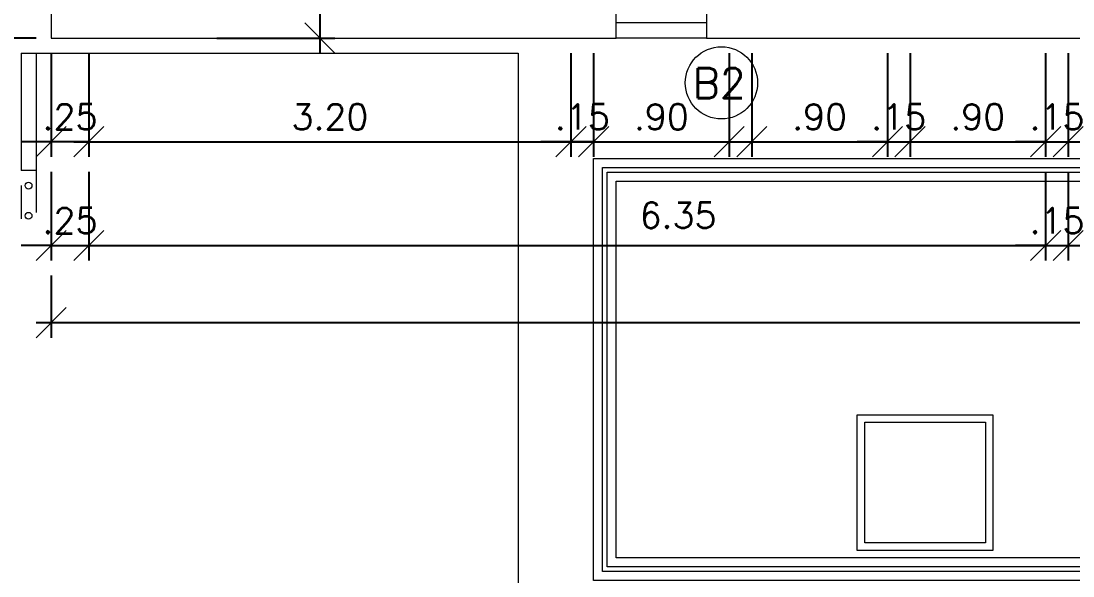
# Model space of a CAD drawing. Header units: millimetres. Extents: x 521 to 1055, y 261 to 520.
# Drawn here: x 530.86 to 537.85, y 283.39 to 287.08 of the extents above; entities that cross this region are included whole.
import ezdxf

# ---------------------------------------------------------------- set-up
doc = ezdxf.new("R2010")
doc.units = ezdxf.units.MM
doc.linetypes.add('CONTINU', pattern=[0])
doc.layers.add('0.1', color=8, linetype='Continuous', lineweight=13)
doc.styles.add('ROMANS', font='romans')
doc.styles.get("Standard").update_dxf_attribs({"font": 'romans.shx'})
doc.dimstyles.new('Fares Eng - 50', dxfattribs={"dimscale": 2, "dimtxt": 0.085, "dimasz": 0.1, "dimexe": 0.05, "dimexo": 0.05, "dimgap": 0.04, "dimtad": 1, "dimzin": 4, "dimdsep": 46, "dimtxsty": 'ROMANS', "dimblk1": 'OBLIQUE', "dimblk2": 'OBLIQUE', "dimsah": 1, "dimcen": 0.05, "dimdle": 0.05, "dimclrd": 8, "dimclre": 8, "dimclrt": 8, "dimaunit": 1, "dimadec": 0, "dimazin": 0, "dimtfac": 1, "dimtix": 1, "dimtmove": 2, "dimatfit": 0, "dimldrblk": 'OPEN90', "dimfxl": 1, "dimtolj": 1, "dimtzin": 0, "dimarcsym": 0})

# ---------------------------------------------------------------- blocks, each defined once
blk = doc.blocks.new('_OBLIQUE')
at = {"color": 0, "linetype": 'ByBlock'}
blk.add_line((-0.5, -0.5), (0.5, 0.5), dxfattribs=at)
blk = doc.blocks.new('*D1510')
at = {"layer": '0.1', "color": 8, "linetype": 'CONTINU', "lineweight": -2, "transparency": 16777216}
for p, q in [((531.314, 286.8645), (531.314, 286.1768)), ((534.514, 286.8645), (534.514, 286.1768)), ((531.214, 286.2768), (534.614, 286.2768))]:
    blk.add_line(p, q, dxfattribs=at)
at = {"layer": 'DEFPOINTS', "color": 0, "linetype": 'CONTINU', "lineweight": -2, "transparency": 16777216}
for p in [(531.314, 286.9645), (534.514, 286.9645), (534.514, 286.2768)]:
    blk.add_point(p, dxfattribs=at)
at = {"layer": '0.1', "color": 8, "linetype": 'CONTINU', "lineweight": -2, "transparency": 16777216, "xscale": 0.2, "yscale": 0.2, "zscale": 0.2, "rotation": 180}
blk.add_blockref('_OBLIQUE', (531.314, 286.2768), dxfattribs=at)
at = {"layer": '0.1', "color": 8, "linetype": 'CONTINU', "lineweight": -2, "transparency": 16777216, "xscale": 0.2, "yscale": 0.2, "zscale": 0.2}
blk.add_blockref('_OBLIQUE', (534.514, 286.2768), dxfattribs=at)
at = {"layer": '0.1', "color": 8, "linetype": 'CONTINU', "transparency": 16777216, "insert": (532.914, 286.4418), "char_height": 0.17, "attachment_point": 5, "style": 'ROMANS'}
blk.add_mtext('\\A1;3.20', dxfattribs=at)
blk = doc.blocks.new('_Open90')
at = {"color": 0, "linetype": 'ByBlock', "lineweight": -2}
for p, q in [((-0.5, 0.5), (0, 0)), ((0, 0), (-1, 0)), ((0, 0), (-0.5, -0.5))]:
    blk.add_line(p, q, dxfattribs=at)
blk = doc.blocks.new('*D1511')
at = {"layer": '0.1', "color": 8, "linetype": 'CONTINU', "lineweight": -2, "transparency": 16777216}
for p, q in [((534.514, 286.8645), (534.514, 286.1768)), ((534.664, 286.8645), (534.664, 286.1768)), ((534.514, 286.2768), (534.314, 286.2768)), ((534.664, 286.2768), (534.514, 286.2768)), ((534.664, 286.2768), (534.864, 286.2768))]:
    blk.add_line(p, q, dxfattribs=at)
at = {"layer": 'DEFPOINTS', "color": 0, "linetype": 'CONTINU', "lineweight": -2, "transparency": 16777216}
for p in [(534.514, 286.9645), (534.664, 286.9645), (534.514, 286.2768)]:
    blk.add_point(p, dxfattribs=at)
at = {"layer": '0.1', "color": 8, "linetype": 'CONTINU', "lineweight": -2, "transparency": 16777216, "xscale": 0.2, "yscale": 0.2, "zscale": 0.2}
blk.add_blockref('_OBLIQUE', (534.514, 286.2768), dxfattribs=at)
at = {"layer": '0.1', "color": 8, "linetype": 'CONTINU', "lineweight": -2, "transparency": 16777216, "xscale": 0.2, "yscale": 0.2, "zscale": 0.2, "rotation": 180}
blk.add_blockref('_OBLIQUE', (534.664, 286.2768), dxfattribs=at)
at = {"layer": '0.1', "color": 8, "linetype": 'CONTINU', "transparency": 16777216, "insert": (534.589, 286.4418), "char_height": 0.17, "attachment_point": 5, "style": 'ROMANS'}
blk.add_mtext('\\A1;.15', dxfattribs=at)
blk = doc.blocks.new('*D1512')
at = {"layer": '0.1', "color": 8, "linetype": 'CONTINU', "lineweight": -2, "transparency": 16777216}
for p, q in [((531.064, 286.8645), (531.064, 286.1768)), ((531.314, 286.8645), (531.314, 286.1768)), ((531.064, 286.2768), (530.864, 286.2768)), ((531.314, 286.2768), (531.064, 286.2768)), ((531.314, 286.2768), (531.514, 286.2768))]:
    blk.add_line(p, q, dxfattribs=at)
at = {"layer": 'DEFPOINTS', "color": 0, "linetype": 'CONTINU', "lineweight": -2, "transparency": 16777216}
for p in [(531.064, 286.9645), (531.314, 286.9645), (531.064, 286.2768)]:
    blk.add_point(p, dxfattribs=at)
at = {"layer": '0.1', "color": 8, "linetype": 'CONTINU', "lineweight": -2, "transparency": 16777216, "xscale": 0.2, "yscale": 0.2, "zscale": 0.2}
blk.add_blockref('_OBLIQUE', (531.064, 286.2768), dxfattribs=at)
at = {"layer": '0.1', "color": 8, "linetype": 'CONTINU', "lineweight": -2, "transparency": 16777216, "xscale": 0.2, "yscale": 0.2, "zscale": 0.2, "rotation": 180}
blk.add_blockref('_OBLIQUE', (531.314, 286.2768), dxfattribs=at)
at = {"layer": '0.1', "color": 8, "linetype": 'CONTINU', "transparency": 16777216, "insert": (531.189, 286.4418), "char_height": 0.17, "attachment_point": 5, "style": 'ROMANS'}
blk.add_mtext('\\A1;.25', dxfattribs=at)
blk = doc.blocks.new('*D1513')
at = {"layer": '0.1', "color": 8, "linetype": 'CONTINU', "lineweight": -2, "transparency": 16777216}
for p, q in [((534.664, 286.8645), (534.664, 286.1768)), ((535.564, 286.8645), (535.564, 286.1768)), ((534.564, 286.2768), (535.664, 286.2768))]:
    blk.add_line(p, q, dxfattribs=at)
at = {"layer": 'DEFPOINTS', "color": 0, "linetype": 'CONTINU', "lineweight": -2, "transparency": 16777216}
for p in [(534.664, 286.9645), (535.564, 286.9645), (535.564, 286.2768)]:
    blk.add_point(p, dxfattribs=at)
at = {"layer": '0.1', "color": 8, "linetype": 'CONTINU', "lineweight": -2, "transparency": 16777216, "xscale": 0.2, "yscale": 0.2, "zscale": 0.2, "rotation": 180}
blk.add_blockref('_OBLIQUE', (534.664, 286.2768), dxfattribs=at)
at = {"layer": '0.1', "color": 8, "linetype": 'CONTINU', "lineweight": -2, "transparency": 16777216, "xscale": 0.2, "yscale": 0.2, "zscale": 0.2}
blk.add_blockref('_OBLIQUE', (535.564, 286.2768), dxfattribs=at)
at = {"layer": '0.1', "color": 8, "linetype": 'CONTINU', "transparency": 16777216, "insert": (535.114, 286.4418), "char_height": 0.17, "attachment_point": 5, "style": 'ROMANS'}
blk.add_mtext('\\A1;.90', dxfattribs=at)
blk = doc.blocks.new('*D1514')
at = {"layer": '0.1', "color": 8, "linetype": 'CONTINU', "lineweight": -2, "transparency": 16777216}
for p, q in [((535.714, 286.8645), (535.714, 286.1768)), ((536.614, 286.8645), (536.614, 286.1768)), ((535.614, 286.2768), (536.714, 286.2768))]:
    blk.add_line(p, q, dxfattribs=at)
at = {"layer": 'DEFPOINTS', "color": 0, "linetype": 'CONTINU', "lineweight": -2, "transparency": 16777216}
for p in [(535.714, 286.9645), (536.614, 286.9645), (536.614, 286.2768)]:
    blk.add_point(p, dxfattribs=at)
at = {"layer": '0.1', "color": 8, "linetype": 'CONTINU', "lineweight": -2, "transparency": 16777216, "xscale": 0.2, "yscale": 0.2, "zscale": 0.2, "rotation": 180}
blk.add_blockref('_OBLIQUE', (535.714, 286.2768), dxfattribs=at)
at = {"layer": '0.1', "color": 8, "linetype": 'CONTINU', "lineweight": -2, "transparency": 16777216, "xscale": 0.2, "yscale": 0.2, "zscale": 0.2}
blk.add_blockref('_OBLIQUE', (536.614, 286.2768), dxfattribs=at)
at = {"layer": '0.1', "color": 8, "linetype": 'CONTINU', "transparency": 16777216, "insert": (536.164, 286.4418), "char_height": 0.17, "attachment_point": 5, "style": 'ROMANS'}
blk.add_mtext('\\A1;.90', dxfattribs=at)
blk = doc.blocks.new('*D1515')
at = {"layer": '0.1', "color": 8, "linetype": 'CONTINU', "lineweight": -2, "transparency": 16777216}
for p, q in [((536.614, 286.8645), (536.614, 286.1768)), ((536.764, 286.8645), (536.764, 286.1768)), ((536.614, 286.2768), (536.414, 286.2768)), ((536.614, 286.2768), (536.764, 286.2768)), ((536.764, 286.2768), (536.964, 286.2768))]:
    blk.add_line(p, q, dxfattribs=at)
at = {"layer": 'DEFPOINTS', "color": 0, "linetype": 'CONTINU', "lineweight": -2, "transparency": 16777216}
for p in [(536.614, 286.9645), (536.764, 286.9645), (536.764, 286.2768)]:
    blk.add_point(p, dxfattribs=at)
at = {"layer": '0.1', "color": 8, "linetype": 'CONTINU', "lineweight": -2, "transparency": 16777216, "xscale": 0.2, "yscale": 0.2, "zscale": 0.2}
blk.add_blockref('_OBLIQUE', (536.614, 286.2768), dxfattribs=at)
at = {"layer": '0.1', "color": 8, "linetype": 'CONTINU', "lineweight": -2, "transparency": 16777216, "xscale": 0.2, "yscale": 0.2, "zscale": 0.2, "rotation": 180}
blk.add_blockref('_OBLIQUE', (536.764, 286.2768), dxfattribs=at)
at = {"layer": '0.1', "color": 8, "linetype": 'CONTINU', "transparency": 16777216, "insert": (536.689, 286.4418), "char_height": 0.17, "attachment_point": 5, "style": 'ROMANS'}
blk.add_mtext('\\A1;.15', dxfattribs=at)
blk = doc.blocks.new('*D1516')
at = {"layer": '0.1', "color": 8, "linetype": 'CONTINU', "lineweight": -2, "transparency": 16777216}
for p, q in [((536.764, 286.8645), (536.764, 286.1768)), ((537.664, 286.8645), (537.664, 286.1768)), ((536.664, 286.2768), (537.764, 286.2768))]:
    blk.add_line(p, q, dxfattribs=at)
at = {"layer": 'DEFPOINTS', "color": 0, "linetype": 'CONTINU', "lineweight": -2, "transparency": 16777216}
for p in [(536.764, 286.9645), (537.664, 286.9645), (537.664, 286.2768)]:
    blk.add_point(p, dxfattribs=at)
at = {"layer": '0.1', "color": 8, "linetype": 'CONTINU', "lineweight": -2, "transparency": 16777216, "xscale": 0.2, "yscale": 0.2, "zscale": 0.2, "rotation": 180}
blk.add_blockref('_OBLIQUE', (536.764, 286.2768), dxfattribs=at)
at = {"layer": '0.1', "color": 8, "linetype": 'CONTINU', "lineweight": -2, "transparency": 16777216, "xscale": 0.2, "yscale": 0.2, "zscale": 0.2}
blk.add_blockref('_OBLIQUE', (537.664, 286.2768), dxfattribs=at)
at = {"layer": '0.1', "color": 8, "linetype": 'CONTINU', "transparency": 16777216, "insert": (537.214, 286.4418), "char_height": 0.17, "attachment_point": 5, "style": 'ROMANS'}
blk.add_mtext('\\A1;.90', dxfattribs=at)
blk = doc.blocks.new('*D1517')
at = {"layer": '0.1', "color": 8, "linetype": 'CONTINU', "lineweight": -2, "transparency": 16777216}
for p, q in [((537.664, 286.8645), (537.664, 286.1768)), ((537.814, 286.8645), (537.814, 286.1768)), ((537.664, 286.2768), (537.464, 286.2768)), ((537.664, 286.2768), (537.814, 286.2768)), ((537.814, 286.2768), (538.014, 286.2768))]:
    blk.add_line(p, q, dxfattribs=at)
at = {"layer": 'DEFPOINTS', "color": 0, "linetype": 'CONTINU', "lineweight": -2, "transparency": 16777216}
for p in [(537.664, 286.9645), (537.814, 286.9645), (537.814, 286.2768)]:
    blk.add_point(p, dxfattribs=at)
at = {"layer": '0.1', "color": 8, "linetype": 'CONTINU', "lineweight": -2, "transparency": 16777216, "xscale": 0.2, "yscale": 0.2, "zscale": 0.2}
blk.add_blockref('_OBLIQUE', (537.664, 286.2768), dxfattribs=at)
at = {"layer": '0.1', "color": 8, "linetype": 'CONTINU', "lineweight": -2, "transparency": 16777216, "xscale": 0.2, "yscale": 0.2, "zscale": 0.2, "rotation": 180}
blk.add_blockref('_OBLIQUE', (537.814, 286.2768), dxfattribs=at)
at = {"layer": '0.1', "color": 8, "linetype": 'CONTINU', "transparency": 16777216, "insert": (537.739, 286.4418), "char_height": 0.17, "attachment_point": 5, "style": 'ROMANS'}
blk.add_mtext('\\A1;.15', dxfattribs=at)
blk = doc.blocks.new('*D1518')
at = {"layer": '0.1', "color": 8, "linetype": 'CONTINU', "lineweight": -2, "transparency": 16777216}
for p, q in [((537.814, 286.8645), (537.814, 286.1768)), ((540.314, 286.8645), (540.314, 286.1768)), ((537.714, 286.2768), (540.414, 286.2768))]:
    blk.add_line(p, q, dxfattribs=at)
at = {"layer": 'DEFPOINTS', "color": 0, "linetype": 'CONTINU', "lineweight": -2, "transparency": 16777216}
for p in [(537.814, 286.9645), (540.314, 286.9645), (540.314, 286.2768)]:
    blk.add_point(p, dxfattribs=at)
at = {"layer": '0.1', "color": 8, "linetype": 'CONTINU', "lineweight": -2, "transparency": 16777216, "xscale": 0.2, "yscale": 0.2, "zscale": 0.2, "rotation": 180}
blk.add_blockref('_OBLIQUE', (537.814, 286.2768), dxfattribs=at)
at = {"layer": '0.1', "color": 8, "linetype": 'CONTINU', "lineweight": -2, "transparency": 16777216, "xscale": 0.2, "yscale": 0.2, "zscale": 0.2}
blk.add_blockref('_OBLIQUE', (540.314, 286.2768), dxfattribs=at)
at = {"layer": '0.1', "color": 8, "linetype": 'CONTINU', "transparency": 16777216, "insert": (539.064, 286.4418), "char_height": 0.17, "attachment_point": 5, "style": 'ROMANS'}
blk.add_mtext('\\A1;2.50', dxfattribs=at)
blk = doc.blocks.new('*D1523')
at = {"layer": '0.1', "color": 8, "linetype": 'CONTINU', "lineweight": -2, "transparency": 16777216}
for p, q in [((531.314, 286.0768), (531.314, 285.488)), ((537.664, 286.0768), (537.664, 285.488)), ((531.214, 285.588), (537.764, 285.588))]:
    blk.add_line(p, q, dxfattribs=at)
at = {"layer": 'DEFPOINTS', "color": 0, "linetype": 'CONTINU', "lineweight": -2, "transparency": 16777216}
for p in [(531.314, 286.1768), (537.664, 286.1768), (537.664, 285.588)]:
    blk.add_point(p, dxfattribs=at)
at = {"layer": '0.1', "color": 8, "linetype": 'CONTINU', "lineweight": -2, "transparency": 16777216, "xscale": 0.2, "yscale": 0.2, "zscale": 0.2, "rotation": 180}
blk.add_blockref('_OBLIQUE', (531.314, 285.588), dxfattribs=at)
at = {"layer": '0.1', "color": 8, "linetype": 'CONTINU', "lineweight": -2, "transparency": 16777216, "xscale": 0.2, "yscale": 0.2, "zscale": 0.2}
blk.add_blockref('_OBLIQUE', (537.664, 285.588), dxfattribs=at)
at = {"layer": '0.1', "color": 8, "linetype": 'CONTINU', "transparency": 16777216, "insert": (535.2245, 285.788), "char_height": 0.17, "attachment_point": 5, "style": 'ROMANS'}
blk.add_mtext('\\A1;6.35', dxfattribs=at)
blk = doc.blocks.new('*D1524')
at = {"layer": '0.1', "color": 8, "linetype": 'CONTINU', "lineweight": -2, "transparency": 16777216}
for p, q in [((531.064, 286.0768), (531.064, 285.488)), ((531.314, 286.0768), (531.314, 285.488)), ((531.064, 285.588), (530.864, 285.588)), ((531.064, 285.588), (531.314, 285.588)), ((531.314, 285.588), (531.514, 285.588))]:
    blk.add_line(p, q, dxfattribs=at)
at = {"layer": 'DEFPOINTS', "color": 0, "linetype": 'CONTINU', "lineweight": -2, "transparency": 16777216}
for p in [(531.064, 286.1768), (531.314, 286.1768), (531.314, 285.588)]:
    blk.add_point(p, dxfattribs=at)
at = {"layer": '0.1', "color": 8, "linetype": 'CONTINU', "lineweight": -2, "transparency": 16777216, "xscale": 0.2, "yscale": 0.2, "zscale": 0.2}
blk.add_blockref('_OBLIQUE', (531.064, 285.588), dxfattribs=at)
at = {"layer": '0.1', "color": 8, "linetype": 'CONTINU', "lineweight": -2, "transparency": 16777216, "xscale": 0.2, "yscale": 0.2, "zscale": 0.2, "rotation": 180}
blk.add_blockref('_OBLIQUE', (531.314, 285.588), dxfattribs=at)
at = {"layer": '0.1', "color": 8, "linetype": 'CONTINU', "transparency": 16777216, "insert": (531.189, 285.753), "char_height": 0.17, "attachment_point": 5, "style": 'ROMANS'}
blk.add_mtext('\\A1;.25', dxfattribs=at)
blk = doc.blocks.new('*D1525')
at = {"layer": '0.1', "color": 8, "linetype": 'CONTINU', "lineweight": -2, "transparency": 16777216}
for p, q in [((537.664, 286.0768), (537.664, 285.488)), ((537.814, 286.0768), (537.814, 285.488)), ((537.664, 285.588), (537.464, 285.588)), ((537.664, 285.588), (537.814, 285.588)), ((537.814, 285.588), (538.014, 285.588))]:
    blk.add_line(p, q, dxfattribs=at)
at = {"layer": 'DEFPOINTS', "color": 0, "linetype": 'CONTINU', "lineweight": -2, "transparency": 16777216}
for p in [(537.664, 286.1768), (537.814, 286.1768), (537.814, 285.588)]:
    blk.add_point(p, dxfattribs=at)
at = {"layer": '0.1', "color": 8, "linetype": 'CONTINU', "lineweight": -2, "transparency": 16777216, "xscale": 0.2, "yscale": 0.2, "zscale": 0.2}
blk.add_blockref('_OBLIQUE', (537.664, 285.588), dxfattribs=at)
at = {"layer": '0.1', "color": 8, "linetype": 'CONTINU', "lineweight": -2, "transparency": 16777216, "xscale": 0.2, "yscale": 0.2, "zscale": 0.2, "rotation": 180}
blk.add_blockref('_OBLIQUE', (537.814, 285.588), dxfattribs=at)
at = {"layer": '0.1', "color": 8, "linetype": 'CONTINU', "transparency": 16777216, "insert": (537.739, 285.753), "char_height": 0.17, "attachment_point": 5, "style": 'ROMANS'}
blk.add_mtext('\\A1;.15', dxfattribs=at)
blk = doc.blocks.new('*D1526')
at = {"layer": '0.1', "color": 8, "linetype": 'CONTINU', "lineweight": -2, "transparency": 16777216}
for p, q in [((537.814, 286.0768), (537.814, 285.488)), ((540.314, 286.0768), (540.314, 285.488)), ((537.714, 285.588), (540.414, 285.588))]:
    blk.add_line(p, q, dxfattribs=at)
at = {"layer": 'DEFPOINTS', "color": 0, "linetype": 'CONTINU', "lineweight": -2, "transparency": 16777216}
for p in [(537.814, 286.1768), (540.314, 286.1768), (540.314, 285.588)]:
    blk.add_point(p, dxfattribs=at)
at = {"layer": '0.1', "color": 8, "linetype": 'CONTINU', "lineweight": -2, "transparency": 16777216, "xscale": 0.2, "yscale": 0.2, "zscale": 0.2, "rotation": 180}
blk.add_blockref('_OBLIQUE', (537.814, 285.588), dxfattribs=at)
at = {"layer": '0.1', "color": 8, "linetype": 'CONTINU', "lineweight": -2, "transparency": 16777216, "xscale": 0.2, "yscale": 0.2, "zscale": 0.2}
blk.add_blockref('_OBLIQUE', (540.314, 285.588), dxfattribs=at)
at = {"layer": '0.1', "color": 8, "linetype": 'CONTINU', "transparency": 16777216, "insert": (539.064, 285.753), "char_height": 0.17, "attachment_point": 5, "style": 'ROMANS'}
blk.add_mtext('\\A1;2.50', dxfattribs=at)
blk = doc.blocks.new('*D1678')
at = {"layer": '0.1', "color": 8, "linetype": 'CONTINU', "lineweight": -2, "transparency": 16777216}
for p, q in [((531.064, 285.388), (531.064, 284.9754)), ((547.064, 285.3895), (547.064, 284.9754)), ((547.164, 285.0754), (530.964, 285.0754))]:
    blk.add_line(p, q, dxfattribs=at)
at = {"layer": 'DEFPOINTS', "color": 0, "linetype": 'CONTINU', "lineweight": -2, "transparency": 16777216}
for p in [(531.064, 285.488), (547.064, 285.4895), (531.064, 285.0754)]:
    blk.add_point(p, dxfattribs=at)
at = {"layer": '0.1', "color": 8, "linetype": 'CONTINU', "lineweight": -2, "transparency": 16777216, "xscale": 0.2, "yscale": 0.2, "zscale": 0.2, "rotation": 180}
blk.add_blockref('_OBLIQUE', (531.064, 285.0754), dxfattribs=at)
at = {"layer": '0.1', "color": 8, "linetype": 'CONTINU', "lineweight": -2, "transparency": 16777216, "xscale": 0.2, "yscale": 0.2, "zscale": 0.2}
blk.add_blockref('_OBLIQUE', (547.064, 285.0754), dxfattribs=at)
at = {"layer": '0.1', "color": 8, "linetype": 'CONTINU', "transparency": 16777216, "insert": (539.064, 285.2404), "char_height": 0.17, "attachment_point": 5, "style": 'ROMANS'}
blk.add_mtext('\\A1;16.00', dxfattribs=at)
blk = doc.blocks.new('*D1538')
at = {"layer": '0.1', "color": 8, "linetype": 'CONTINU', "lineweight": -2, "transparency": 16777216}
for p, q in [((530.0517, 287.2145), (530.0517, 287.4145)), ((530.964, 287.2145), (529.9517, 287.2145)), ((530.0517, 287.2145), (530.0517, 286.9645)), ((530.964, 286.9645), (529.9517, 286.9645)), ((530.0517, 286.9645), (530.0517, 286.7645))]:
    blk.add_line(p, q, dxfattribs=at)
at = {"layer": 'DEFPOINTS', "color": 0, "linetype": 'CONTINU', "lineweight": -2, "transparency": 16777216}
for p in [(531.064, 287.2145), (530.0517, 286.9645), (531.064, 286.9645)]:
    blk.add_point(p, dxfattribs=at)
at = {"layer": '0.1', "color": 8, "linetype": 'CONTINU', "lineweight": -2, "transparency": 16777216, "xscale": 0.2, "yscale": 0.2, "zscale": 0.2}
for p, rotation in [((530.0517, 287.2145), 270), ((530.0517, 286.9645), 90)]:
    blk.add_blockref('_OBLIQUE', p, dxfattribs=dict(at, rotation=rotation))
at = {"layer": '0.1', "color": 8, "linetype": 'CONTINU', "transparency": 16777216, "insert": (529.8867, 287.0895), "char_height": 0.17, "attachment_point": 5, "rotation": 90, "style": 'ROMANS'}
blk.add_mtext('\\A1;.25', dxfattribs=at)
blk = doc.blocks.new('*D1685')
at = {"layer": '0.1', "color": 8, "lineweight": -2, "transparency": 16777216}
for p, q in [((532.8469, 288.0645), (532.8469, 286.8645)), ((532.164, 287.9645), (532.9469, 287.9645)), ((532.164, 286.9645), (532.9469, 286.9645))]:
    blk.add_line(p, q, dxfattribs=at)
at = {"layer": 'DEFPOINTS', "color": 0, "lineweight": -2, "transparency": 16777216}
for p in [(532.064, 287.9645), (532.064, 286.9645), (532.8469, 286.9645)]:
    blk.add_point(p, dxfattribs=at)
at = {"layer": '0.1', "color": 8, "lineweight": -2, "transparency": 16777216, "xscale": 0.2, "yscale": 0.2, "zscale": 0.2}
for p, rotation in [((532.8469, 287.9645), 90), ((532.8469, 286.9645), 270)]:
    blk.add_blockref('_OBLIQUE', p, dxfattribs=dict(at, rotation=rotation))
at = {"layer": '0.1', "color": 8, "transparency": 16777216, "insert": (532.6819, 287.4645), "char_height": 0.17, "attachment_point": 5, "rotation": 90, "style": 'ROMANS'}
blk.add_mtext('\\A1;1.00', dxfattribs=at)

msp = doc.modelspace()

# ---------------------------------------------------------------- linework, layer by layer
at = {"layer": '0.1', "color": 7}
for p, q in [((531.06404, 287.96448), (531.06404, 286.96448)), ((534.81404, 286.96448), (534.81404, 287.21448)), ((535.41404, 287.21448), (535.41404, 286.96448)), ((531.06404, 286.96448), (534.81404, 286.96448)), ((535.41404, 286.96448), (547.06404, 286.96448))]:
    msp.add_line(p, q, dxfattribs=at)
at = {"layer": '0.1', "color": 8, "linetype": 'CONTINU'}
for p, q in [((535.41404, 287.06448), (534.81404, 287.06448)), ((535.41404, 286.96448), (534.81404, 286.96448))]:
    msp.add_line(p, q, dxfattribs=at)
at = {"layer": '0.1', "color": 8}
for p, q in [((530.86404, 286.86448), (534.16404, 286.86448)), ((530.86404, 286.86448), (530.86404, 286.08519)), ((530.96404, 286.86448), (530.96404, 285.8059)), ((534.16404, 286.86448), (534.16404, 283.15737)), ((530.96404, 286.08519), (530.86404, 286.08519)), ((530.86404, 285.98519), (530.86404, 285.76448))]:
    msp.add_line(p, q, dxfattribs=at)
for points in [[(546.96404, 283.76448), (546.96404, 283.36448), (534.66404, 283.36448), (534.66404, 286.16448), (539.81404, 286.16448), (539.81404, 285.31448), (543.71404, 285.31448), (543.71404, 286.96448), (543.71404, 286.96448)], [(546.90404, 283.76448), (546.90404, 283.42448), (534.72404, 283.42448), (534.72404, 286.10448), (539.75404, 286.10448), (539.75404, 285.25448), (543.77404, 285.25448), (543.77404, 286.90448), (546.81404, 286.90448)], [(546.87404, 283.76448), (546.87404, 283.45448), (534.75404, 283.45448), (534.75404, 286.07448), (539.72404, 286.07448), (539.72404, 285.22448), (543.80404, 285.22448), (543.80404, 286.87448), (546.81404, 286.87448)], [(546.81404, 283.76448), (546.81404, 283.51448), (534.81404, 283.51448), (534.81404, 286.01448), (539.66404, 286.01448), (539.66404, 285.16448), (543.86404, 285.16448), (543.86404, 286.81448), (546.81404, 286.81448)]]:
    msp.add_lwpolyline(points, dxfattribs=at)
for points in [[(536.41404, 284.46448), (537.31404, 284.46448), (537.31404, 283.56448), (536.41404, 283.56448)], [(536.46404, 284.41448), (537.26404, 284.41448), (537.26404, 283.61448), (536.46404, 283.61448)]]:
    msp.add_lwpolyline(points, close=True, dxfattribs=at)
for centre, radius in [((535.51241, 286.66712), 0.23964), ((530.91404, 285.98519), 0.0225), ((530.91404, 285.78519), 0.0225)]:
    msp.add_circle(centre, radius, dxfattribs=at)

# ---------------------------------------------------------------- texts
msp.add_text('B2', height=0.2, dxfattribs=at).set_placement((535.3218, 286.56561))

# ---------------------------------------------------------------- dimensions: what is measured, and where the dimension line sits
at = {"layer": '0.1', "color": 7}
dim = msp.add_linear_dim(base=(532.84692, 286.96448), p1=(532.06404, 287.96448), p2=(532.06404, 286.96448), angle=90, dimstyle='Fares Eng - 50', dxfattribs=at)
dim.commit()
dim.dimension.update_dxf_attribs({"geometry": '*D1685', "text_midpoint": (532.68192, 287.46448)})
at = {"layer": '0.1', "color": 8, "linetype": 'CONTINU'}
dim = msp.add_linear_dim(base=(530.05168, 286.96448), p1=(531.06404, 287.21448), p2=(531.06404, 286.96448), angle=90, dimstyle='Fares Eng - 50', dxfattribs=at)
dim.commit()
dim.dimension.update_dxf_attribs({"geometry": '*D1538', "text_midpoint": (529.88668, 287.08948)})
for base, p1, p2, picture, middle in [((531.06404, 286.27684), (531.31404, 286.96448), (531.06404, 286.96448), '*D1512', (531.18904, 286.44184)), ((534.51404, 286.27684), (531.31404, 286.96448), (534.51404, 286.96448), '*D1510', (532.91404, 286.44184)), ((534.51404, 286.27684), (534.66404, 286.96448), (534.51404, 286.96448), '*D1511', (534.58904, 286.44184)), ((535.56404, 286.27684), (534.66404, 286.96448), (535.56404, 286.96448), '*D1513', (535.11404, 286.44184)), ((536.61404, 286.27684), (535.71404, 286.96448), (536.61404, 286.96448), '*D1514', (536.16404, 286.44184)), ((536.76404, 286.27684), (536.61404, 286.96448), (536.76404, 286.96448), '*D1515', (536.68904, 286.44184)), ((537.66404, 286.27684), (536.76404, 286.96448), (537.66404, 286.96448), '*D1516', (537.21404, 286.44184)), ((537.81404, 286.27684), (537.66404, 286.96448), (537.81404, 286.96448), '*D1517', (537.73904, 286.44184)), ((540.31404, 286.27684), (537.81404, 286.96448), (540.31404, 286.96448), '*D1518', (539.06404, 286.44184)), ((531.31404, 285.58798), (531.06404, 286.17684), (531.31404, 286.17684), '*D1524', (531.18904, 285.75298)), ((537.81404, 285.58798), (537.66404, 286.17684), (537.81404, 286.17684), '*D1525', (537.73904, 285.75298)), ((540.31404, 285.58798), (537.81404, 286.17684), (540.31404, 286.17684), '*D1526', (539.06404, 285.75298)), ((531.06404, 285.07542), (547.06404, 285.48948), (531.06404, 285.48798), '*D1678', (539.06404, 285.24042))]:
    dim = msp.add_linear_dim(base=base, p1=p1, p2=p2, dimstyle='Fares Eng - 50', dxfattribs=at)
    dim.commit()
    dim.dimension.update_dxf_attribs({"geometry": picture, "text_midpoint": middle})
dim = msp.add_linear_dim(base=(537.66404, 285.58798), p1=(531.31404, 286.17684), p2=(537.66404, 286.17684), dimstyle='Fares Eng - 50', dxfattribs=at)
dim.commit()
dim.dimension.update_dxf_attribs({"geometry": '*D1523', "text_midpoint": (535.22454, 285.78798), "dimtype": 160})

doc.saveas('drawing.dxf')
